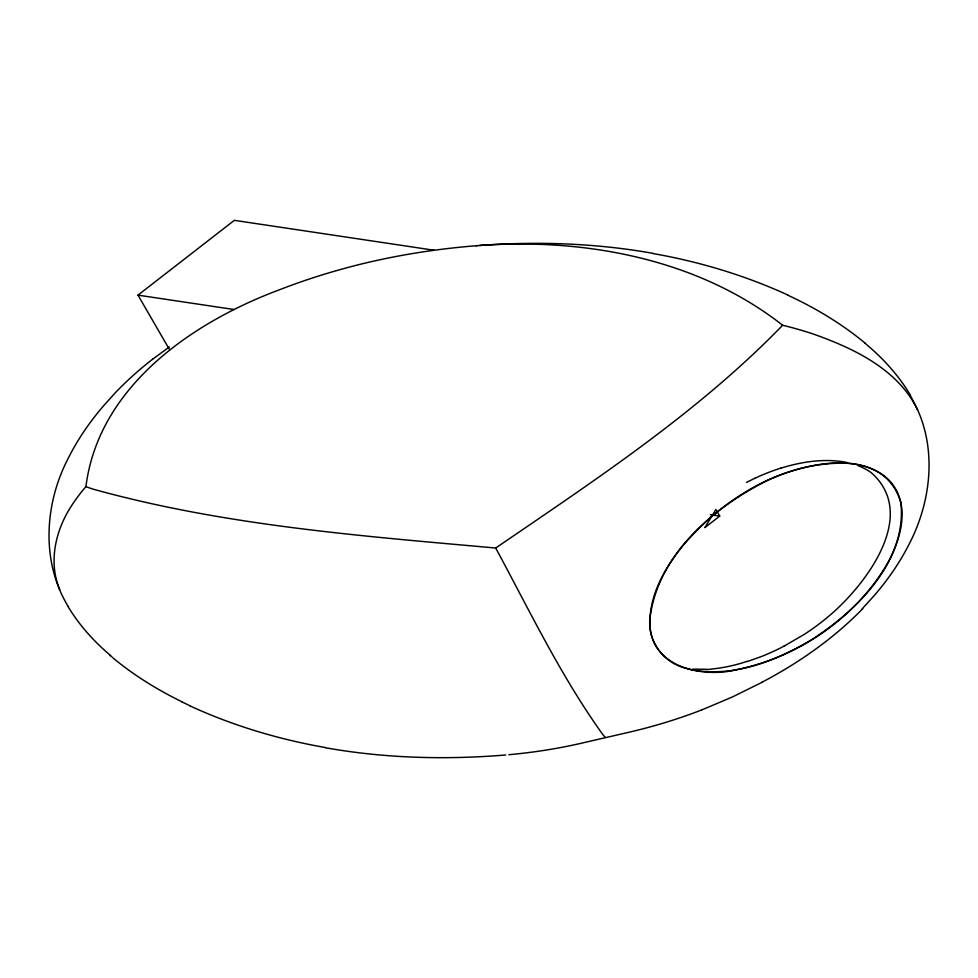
<?xml version="1.0" encoding="UTF-8"?>
<svg xmlns="http://www.w3.org/2000/svg" width="978" height="978" viewBox="0 0 978 978"><rect width="100%" height="100%" fill="white"/><g stroke="black" fill="none" stroke-linecap="round" stroke-linejoin="round"><path stroke-width="1.47" d="M59.682 589.514C48.142 562.044 55.55 530.198 71.394 506.017A290.931 190.869 5.1 0 1 83.558 489.416L85.917 486.653C98.472 386.933 191.651 322.569 279.207 289.867A577.521 378.889 5.1 0 1 352.85 266.163C393.572 255.649 435.234 248.974 477.142 245.649M705.004 527.411L715.884 509.477L719.71 516.103L704.857 527.631M917.291 409.11C897.388 369.061 853.708 348.327 813.5 334.109A264.121 173.277 5.1 0 0 787.266 326.395L782.644 325.246C698.084 412.459 595.48 479.77 495.699 548.022C360.845 535.907 224.304 525.541 93.35 489.22A167.788 110.074 5.1 0 1 90 488.108L85.917 486.653M862.364 608.622L874.283 595.516A482.606 316.615 5.1 0 0 910.188 542.093C930.653 501.359 936.569 451.53 917.327 409.183M169.328 349.293L137.984 295.136L234.341 220.331L434.232 250.258M152.58 359.256L169.341 346.982M783.745 646.324L804.271 634.38A320.429 210.221 5.1 0 0 832.816 612.741C867.877 581.568 918.159 514.11 871.227 472.667A49.255 32.311 5.1 0 0 858.219 465.748M762.094 682.289L732.534 696.911L701.36 710.114M746.483 482.411L754.992 478.218M747.302 661.544L761.617 656.458A236.126 154.915 5.1 0 0 783.72 646.311M780.957 468.12C802.143 461.616 824.943 458.095 846.911 462.472M701.324 710.077A453.743 297.679 5.1 0 1 628.218 732.424L586.238 742.094A399.696 262.226 5.1 0 1 508.866 754.71M505.712 754.979C445.589 759.955 384.733 758.317 325.295 747.73M475.956 245.747L486.897 244.952M479.623 245.478C537.338 241.224 595.688 243.131 652.705 253.302M487.032 244.989C590.223 238.901 699.906 260.344 782.644 325.246M706.116 669.294L692.656 669.135M845.444 463.217C781.642 461.885 722.387 498.976 682.277 546.445C664.245 568.903 648.634 596.177 650.015 625.847C652.057 667.827 704.013 678.365 737.326 669.527C797.865 657.045 853.635 619.16 885.86 566.201C900.2 541.812 911.007 507.435 891.484 482.839C880.591 469.966 863.488 464.538 847.144 463.327M137.984 295.136L234.06 309.525M710.358 514.697L719.71 516.103M787.889 295.197L796.19 299.195A328.779 215.698 5.1 0 1 865.2 343.217M190.111 705.823L181.81 701.837M865.065 343.29L866.435 344.452M112.14 657.082L111.174 656.25M866.826 344.782L868.183 345.943A274.415 180.038 5.1 0 1 910.384 395.185M110.783 655.92L109.817 655.089M605.137 737.143L604.624 736.617A61.858 40.587 5.1 0 1 602.803 734.539C560.92 676.238 529.734 611.018 495.699 548.022M910.225 395.222L917.511 409.623M67.775 605.798C41.015 561.286 44.56 504.098 67.885 458.963A482.606 316.615 5.1 0 1 103.815 405.552L115.636 392.41A502.325 329.562 5.1 0 1 152.568 359.244M747.094 661.311A125.587 82.397 5.1 0 1 706.189 669.575M862.669 608.756A516.91 339.121 5.1 0 1 762.021 682.228M652.656 253.485A395.246 259.304 5.1 0 1 787.987 295.111M755.016 478.242A194.598 127.666 5.1 0 1 780.933 468.083M325.344 747.534A395.246 259.304 5.1 0 1 190.013 705.92M181.896 701.752A328.779 215.698 5.1 0 1 112.8 657.803M109.939 655.015A274.415 180.038 5.1 0 1 67.616 605.834M649.918 618.414C647.497 641.226 663.597 662.827 685.676 668.194A53.387 35.025 5.1 0 0 692.62 669.967C734.796 677.485 777.327 660.419 812.852 638.989C858.073 609.294 906.582 561.543 900.97 502.949C884.014 445.112 807.816 461.469 766.923 480.699C712.791 507.973 657.864 554.758 649.918 618.414"/></g></svg>
